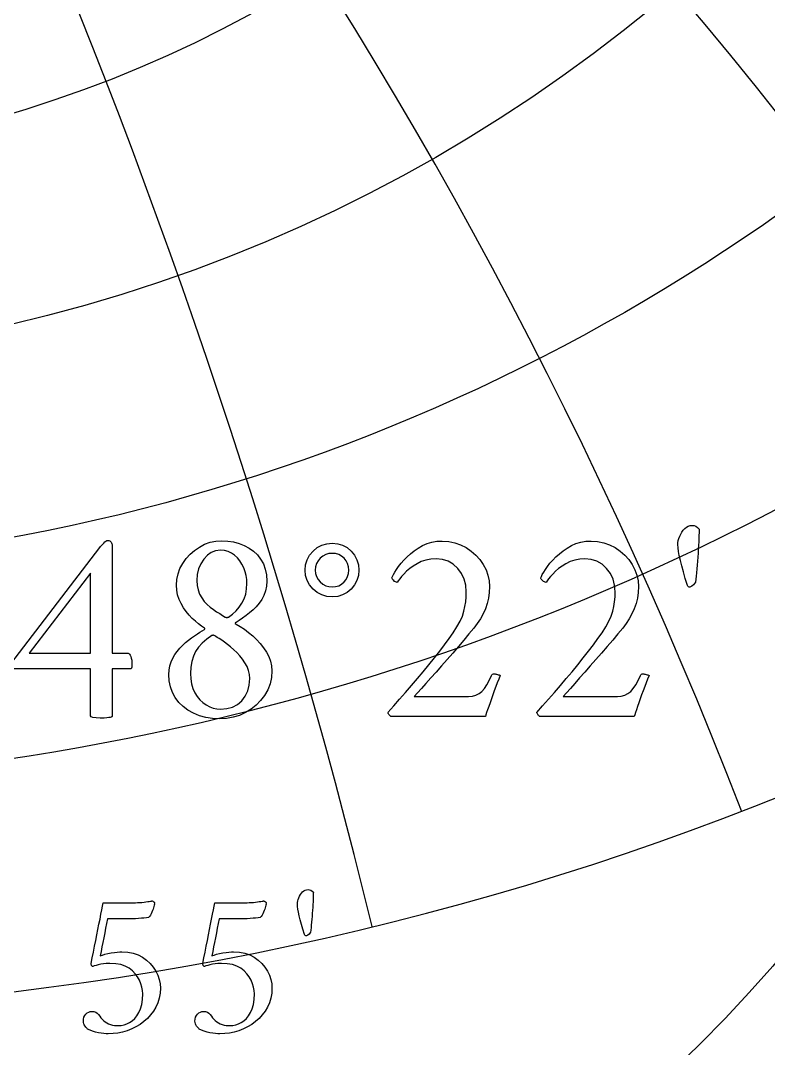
# Model space of a CAD drawing. Header units: millimetres. Extents: x -32.4 to 32.3, y -32.4 to 33.4.
# Drawn here: x 3.37 to 10.3, y -9.71 to -0.19 of the extents above; entities that cross this region are included whole.
import ezdxf

# ---------------------------------------------------------------- set-up
doc = ezdxf.new("R2010")
doc.units = ezdxf.units.MM
for name, color, linetype in [('CUT_OUTER', 1, 'Continuous'), ('ENGRAVE', 7, 'Continuous'), ('ENGRAVE_FINE', 8, 'Continuous'), ('TEXT', 5, 'Continuous')]:
    doc.layers.add(name, color=color, linetype=linetype)

msp = doc.modelspace()

# ---------------------------------------------------------------- linework, layer by layer
at = {"layer": 'CUT_OUTER'}
msp.add_arc((-0.0002, -0.0001), 32.35, 127.26523, 87.73645, dxfattribs=at)
at = {"layer": 'ENGRAVE'}
for centre, radius in [((0, 0), 31.9), ((0, 12.734), 18.0113), ((0, 11.1213), 14.4971), ((0, 9.979), 11.5063), ((0, 0), 20.8814), ((0, 0), 13.6687)]:
    msp.add_circle(centre, radius, dxfattribs=at)
for centre, radius, start, end in [((0, 15.0618), 22.3266, 154.24194, 25.75806), ((0, 18.5611), 27.9383, 185.94684, 354.05316), ((13.581, 23.5229), 34.2608, 262.0752, 301.29367)]:
    msp.add_arc(centre, radius, start, end, dxfattribs=at)
at = {"layer": 'ENGRAVE_FINE'}
for centre, radius, start, end in [((117.3013, -23.4917), 121.4393, 153.491324, 173.233115), ((117.3013, -23.4917), 121.4393, 153.491324, 173.233115), ((-54.4397, -23.4917), 62.8616, 13.722538, 53.435795), ((-54.4397, -23.4917), 62.8616, 13.722538, 53.435795), ((54.4397, -23.4917), 62.8616, 126.564205, 166.277462), ((54.4397, -23.4917), 62.8616, 126.564205, 166.277462), ((-31.4308, -23.4917), 44.4499, 21.07434, 81.04397), ((-31.4308, -23.4917), 44.4499, 21.07434, 81.04397), ((31.4308, -23.4917), 44.4499, 98.95603, 158.92566), ((31.4308, -23.4917), 44.4499, 98.95603, 158.92566), ((-18.1466, -23.4917), 36.2932, 29.07003, 104.2478), ((-18.1466, -23.4917), 36.2932, 29.07003, 104.2478), ((18.1466, -23.4917), 36.2932, 75.7522, 150.92997), ((18.1466, -23.4917), 36.2932, 75.7522, 150.92997), ((-8.4219, -23.4917), 32.5396, 38.02608, 119.32449), ((-8.4219, -23.4917), 32.5396, 38.02608, 119.32449), ((8.4219, -23.4917), 32.5396, 60.67551, 141.97392), ((8.4219, -23.4917), 32.5396, 60.67551, 141.97392), ((0, 31.6445), 45.3003, 225.24349, 314.75651)]:
    msp.add_arc(centre, radius, start, end, dxfattribs=at)
at = {"layer": 'TEXT'}
for points in [[(9.5894, -4.8635), (9.608, -4.8656), (9.625, -4.872), (9.6404, -4.8825), (9.6541, -4.8972), (9.654, -4.9124), (9.6535, -4.9319), (9.6527, -4.9557), (9.6515, -4.984), (9.6501, -5.0153), (9.6483, -5.0484), (9.6462, -5.0833), (9.6438, -5.12), (9.6411, -5.1574), (9.6383, -5.1945), (9.6353, -5.2312), (9.6321, -5.2676), (9.629, -5.3024), (9.626, -5.3343), (9.6231, -5.3633), (9.6205, -5.3894), (9.6124, -5.403), (9.601, -5.4153), (9.5865, -5.4263), (9.5687, -5.436), (9.5614, -5.435), (9.5551, -5.4321), (9.5497, -5.4273), (9.5453, -5.4205), (9.5257, -5.3545), (9.5084, -5.2939), (9.4934, -5.2386), (9.4806, -5.1886), (9.4704, -5.144), (9.4631, -5.1048), (9.4587, -5.0709), (9.4573, -5.0423), (9.4583, -5.0238), (9.4615, -5.0047), (9.4667, -4.985), (9.4741, -4.9646), (9.4833, -4.9446), (9.4942, -4.926), (9.5066, -4.909), (9.5207, -4.8933), (9.5362, -4.8803), (9.5528, -4.871), (9.5705, -4.8654), (9.5894, -4.8635)], [(5.235, -5.006), (5.2908, -5.0088), (5.3442, -5.017), (5.3951, -5.0308), (5.4436, -5.05), (5.4885, -5.0745), (5.5287, -5.1038), (5.5643, -5.138), (5.5951, -5.177), (5.62, -5.2207), (5.6378, -5.2689), (5.6485, -5.3217), (5.6521, -5.379), (5.6492, -5.4266), (5.6404, -5.471), (5.6259, -5.5121), (5.6055, -5.55), (5.5809, -5.5849), (5.554, -5.6173), (5.5246, -5.6471), (5.4928, -5.6743), (5.4602, -5.6992), (5.4283, -5.7222), (5.3973, -5.7433), (5.3671, -5.7624), (5.3603, -5.7653), (5.3581, -5.7689), (5.3603, -5.7731), (5.3671, -5.7779), (5.4059, -5.8003), (5.4445, -5.8258), (5.483, -5.8547), (5.5213, -5.8867), (5.5579, -5.9214), (5.5912, -5.958), (5.6213, -5.9965), (5.6482, -6.037), (5.6703, -6.0789), (5.6861, -6.1218), (5.6956, -6.1657), (5.6987, -6.2105), (5.6945, -6.2724), (5.6819, -6.331), (5.6608, -6.3863), (5.6314, -6.4385), (5.595, -6.4863), (5.5533, -6.5288), (5.5063, -6.566), (5.4539, -6.5978), (5.3978, -6.6233), (5.3396, -6.6415), (5.2793, -6.6524), (5.2169, -6.656), (5.1501, -6.6528), (5.0871, -6.6431), (5.0277, -6.6269), (4.9721, -6.6042), (4.9214, -6.5757), (4.8766, -6.5421), (4.8378, -6.5032), (4.805, -6.4592), (4.779, -6.4108), (4.7604, -6.3588), (4.7492, -6.3033), (4.7455, -6.2442), (4.7477, -6.2037), (4.7545, -6.1652), (4.7659, -6.1286), (4.7817, -6.0939), (4.801, -6.0612), (4.8225, -6.0305), (4.8463, -6.0017), (4.8724, -5.9748), (4.8997, -5.9499), (4.9271, -5.9269), (4.9547, -5.9058), (4.9825, -5.8867), (5.0091, -5.8694), (5.0333, -5.8537), (5.0551, -5.8396), (5.0744, -5.8271), (5.0783, -5.8234), (5.0796, -5.82), (5.0783, -5.8169), (5.0744, -5.8142), (5.048, -5.797), (5.0204, -5.7763), (4.9916, -5.7523), (4.9618, -5.7248), (4.9325, -5.6945), (4.9054, -5.6617), (4.8807, -5.6265), (4.8582, -5.5888), (4.8395, -5.549), (4.8261, -5.5072), (4.8181, -5.4635), (4.8154, -5.4179), (4.8191, -5.3644), (4.83, -5.313), (4.8482, -5.2634), (4.8737, -5.2158), (4.9052, -5.1714), (4.9414, -5.1313), (4.9822, -5.0956), (5.0278, -5.0643), (5.0767, -5.0388), (5.1275, -5.0206), (5.1803, -5.0097), (5.235, -5.006)], [(6.007, -5.278), (6.0116, -5.2281), (6.0254, -5.1822), (6.0485, -5.1401), (6.0808, -5.1019), (6.1196, -5.0701), (6.1621, -5.0475), (6.2083, -5.0339), (6.2582, -5.0293), (6.308, -5.0339), (6.3537, -5.0475), (6.3954, -5.0701), (6.4331, -5.1019), (6.4642, -5.1401), (6.4865, -5.1822), (6.4998, -5.2281), (6.5043, -5.278), (6.4998, -5.3279), (6.4865, -5.3738), (6.4642, -5.4159), (6.4331, -5.4541), (6.3954, -5.4859), (6.3537, -5.5085), (6.308, -5.5221), (6.2582, -5.5267), (6.2083, -5.5221), (6.1621, -5.5085), (6.1196, -5.4859), (6.0808, -5.4541), (6.0485, -5.4159), (6.0254, -5.3738), (6.0116, -5.3279), (6.007, -5.278)], [(7.8124, -6.2545), (7.7993, -6.2867), (7.7859, -6.3209), (7.7721, -6.3573), (7.758, -6.3957), (7.7441, -6.4345), (7.7308, -6.4718), (7.7182, -6.5077), (7.7062, -6.5421), (7.6955, -6.573), (7.6868, -6.5984), (7.68, -6.6183), (7.6751, -6.6327), (6.7996, -6.6327), (6.7956, -6.6297), (6.7915, -6.6259), (6.7872, -6.6213), (6.7828, -6.6159), (6.7788, -6.6103), (6.776, -6.6052), (6.7743, -6.6006), (6.7737, -6.5965), (6.8271, -6.5362), (6.8812, -6.4747), (6.9359, -6.4119), (6.9913, -6.3478), (7.0463, -6.2832), (7.1001, -6.2189), (7.1525, -6.155), (7.2037, -6.0914), (7.2524, -6.0292), (7.2976, -5.9696), (7.3392, -5.9126), (7.3772, -5.8582), (7.4126, -5.803), (7.441, -5.7514), (7.4625, -5.7033), (7.477, -5.6588), (7.4866, -5.6155), (7.4935, -5.5714), (7.4976, -5.5262), (7.499, -5.48), (7.494, -5.4179), (7.4792, -5.3609), (7.4545, -5.3091), (7.42, -5.2625), (7.3778, -5.2239), (7.3303, -5.1964), (7.2774, -5.1799), (7.2192, -5.1744), (7.1703, -5.1771), (7.1247, -5.1854), (7.0823, -5.1992), (7.0431, -5.2184), (7.0073, -5.2409), (6.9751, -5.2644), (6.9464, -5.2888), (6.9213, -5.3143), (6.9, -5.3385), (6.8825, -5.3596), (6.8689, -5.3774), (6.8592, -5.392), (6.8513, -5.3909), (6.8433, -5.3878), (6.8351, -5.3825), (6.8268, -5.3751), (6.8194, -5.3673), (6.8142, -5.3606), (6.811, -5.355), (6.81, -5.3505), (6.8155, -5.3368), (6.8245, -5.3191), (6.8369, -5.2973), (6.8527, -5.2715), (6.8719, -5.2434), (6.8945, -5.2145), (6.9205, -5.1851), (6.9498, -5.155), (6.9821, -5.1257), (7.0169, -5.0986), (7.054, -5.0738), (7.0936, -5.0513), (7.1356, -5.0326), (7.1801, -5.0193), (7.2269, -5.0113), (7.2762, -5.0086), (7.3357, -5.0124), (7.3925, -5.0238), (7.4464, -5.0428), (7.4977, -5.0695), (7.545, -5.1021), (7.5871, -5.1391), (7.624, -5.1805), (7.6557, -5.2262), (7.6812, -5.2749), (7.6994, -5.3253), (7.7103, -5.3772), (7.714, -5.4308), (7.7116, -5.4844), (7.7043, -5.5364), (7.6921, -5.5867), (7.6751, -5.6355), (7.6539, -5.6826), (7.6291, -5.7281), (7.6008, -5.7719), (7.5689, -5.8142), (7.5237, -5.8695), (7.476, -5.9265), (7.4259, -5.9854), (7.3734, -6.046), (7.3203, -6.1066), (7.2688, -6.1652), (7.2187, -6.2218), (7.17, -6.2766), (7.1245, -6.3276), (7.0839, -6.3734), (7.0481, -6.4138), (7.0172, -6.4488), (7.5197, -6.4488), (7.5556, -6.4458), (7.588, -6.4368), (7.6171, -6.4219), (7.6427, -6.4009), (7.6663, -6.3738), (7.689, -6.3404), (7.711, -6.3006), (7.7321, -6.2545), (7.7358, -6.2477), (7.7418, -6.2429), (7.7501, -6.24), (7.7606, -6.239), (7.7651, -6.2393), (7.771, -6.2403), (7.7781, -6.2419), (7.7865, -6.2442), (7.7949, -6.2468), (7.8021, -6.2494), (7.8079, -6.252), (7.8124, -6.2545)], [(9.1905, -6.2545), (9.1774, -6.2867), (9.1639, -6.3209), (9.1502, -6.3573), (9.1361, -6.3957), (9.1221, -6.4345), (9.1089, -6.4718), (9.0962, -6.5077), (9.0843, -6.5421), (9.0736, -6.573), (9.0648, -6.5984), (9.058, -6.6183), (9.0532, -6.6327), (8.1776, -6.6327), (8.1737, -6.6297), (8.1696, -6.6259), (8.1653, -6.6213), (8.1608, -6.6159), (8.1568, -6.6103), (8.154, -6.6052), (8.1523, -6.6006), (8.1517, -6.5965), (8.2052, -6.5362), (8.2592, -6.4747), (8.314, -6.4119), (8.3693, -6.3478), (8.4244, -6.2832), (8.4781, -6.2189), (8.5306, -6.155), (8.5817, -6.0914), (8.6305, -6.0292), (8.6756, -5.9696), (8.7172, -5.9126), (8.7553, -5.8582), (8.7907, -5.803), (8.8191, -5.7514), (8.8405, -5.7033), (8.855, -5.6588), (8.8647, -5.6155), (8.8715, -5.5714), (8.8757, -5.5262), (8.877, -5.48), (8.8721, -5.4179), (8.8573, -5.3609), (8.8326, -5.3091), (8.798, -5.2625), (8.7559, -5.2239), (8.7083, -5.1964), (8.6555, -5.1799), (8.5973, -5.1744), (8.5484, -5.1771), (8.5027, -5.1854), (8.4603, -5.1992), (8.4211, -5.2184), (8.3854, -5.2409), (8.3531, -5.2644), (8.3245, -5.2888), (8.2994, -5.3143), (8.278, -5.3385), (8.2605, -5.3596), (8.2469, -5.3774), (8.2372, -5.392), (8.2294, -5.3909), (8.2214, -5.3878), (8.2132, -5.3825), (8.2048, -5.3751), (8.1975, -5.3673), (8.1922, -5.3606), (8.1891, -5.355), (8.188, -5.3505), (8.1936, -5.3368), (8.2026, -5.3191), (8.215, -5.2973), (8.2307, -5.2715), (8.2499, -5.2434), (8.2725, -5.2145), (8.2985, -5.1851), (8.3279, -5.155), (8.3602, -5.1257), (8.3949, -5.0986), (8.4321, -5.0738), (8.4716, -5.0513), (8.5137, -5.0326), (8.5581, -5.0193), (8.605, -5.0113), (8.6543, -5.0086), (8.7138, -5.0124), (8.7705, -5.0238), (8.8245, -5.0428), (8.8757, -5.0695), (8.923, -5.1021), (8.9651, -5.1391), (9.002, -5.1805), (9.0337, -5.2262), (9.0592, -5.2749), (9.0775, -5.3253), (9.0884, -5.3772), (9.092, -5.4308), (9.0896, -5.4844), (9.0823, -5.5364), (9.0702, -5.5867), (9.0532, -5.6355), (9.032, -5.6826), (9.0072, -5.7281), (8.9789, -5.7719), (8.947, -5.8142), (8.9017, -5.8695), (8.854, -5.9265), (8.8039, -5.9854), (8.7514, -6.046), (8.6984, -6.1066), (8.6468, -6.1652), (8.5967, -6.2218), (8.5481, -6.2766), (8.5026, -6.3276), (8.4619, -6.3734), (8.4262, -6.4138), (8.3952, -6.4488), (8.8978, -6.4488), (8.9336, -6.4458), (8.9661, -6.4368), (8.9951, -6.4219), (9.0208, -6.4009), (9.0444, -6.3738), (9.0671, -6.3404), (9.089, -6.3006), (9.1102, -6.2545), (9.1139, -6.2477), (9.1199, -6.2429), (9.1281, -6.24), (9.1387, -6.239), (9.1432, -6.2393), (9.149, -6.2403), (9.1561, -6.2419), (9.1646, -6.2442), (9.173, -6.2468), (9.1801, -6.2494), (9.1859, -6.252), (9.1905, -6.2545)], [(5.2221, -5.0941), (5.1785, -5.0993), (5.1382, -5.1148), (5.1014, -5.1407), (5.068, -5.177), (5.0402, -5.2204), (5.0204, -5.2676), (5.0085, -5.3188), (5.0045, -5.3738), (5.0073, -5.4199), (5.0158, -5.4622), (5.03, -5.5008), (5.0498, -5.5357), (5.0736, -5.5672), (5.0994, -5.5956), (5.1273, -5.621), (5.1573, -5.6432), (5.1874, -5.6631), (5.2156, -5.6814), (5.2418, -5.6981), (5.2661, -5.7132), (5.269, -5.7143), (5.2726, -5.7151), (5.2768, -5.7156), (5.2817, -5.7158), (5.2828, -5.7158), (5.2836, -5.7158), (5.2841, -5.7158), (5.2843, -5.7158), (5.288, -5.7156), (5.2914, -5.7151), (5.2945, -5.7143), (5.2972, -5.7132), (5.3341, -5.6856), (5.3671, -5.6549), (5.3963, -5.6209), (5.4215, -5.5837), (5.4419, -5.5432), (5.4565, -5.4995), (5.4653, -5.4525), (5.4682, -5.4023), (5.4663, -5.3651), (5.4607, -5.3285), (5.4514, -5.2926), (5.4384, -5.2573), (5.4219, -5.2238), (5.4024, -5.1932), (5.3799, -5.1655), (5.3542, -5.1407), (5.3255, -5.1203), (5.294, -5.1057), (5.2595, -5.097), (5.2221, -5.0941)], [(6.1002, -5.278), (6.1031, -5.3092), (6.1119, -5.3379), (6.1264, -5.3642), (6.1468, -5.3881), (6.1713, -5.4079), (6.198, -5.4221), (6.227, -5.4306), (6.2582, -5.4334), (6.2893, -5.4306), (6.3178, -5.4221), (6.3437, -5.4079), (6.367, -5.3881), (6.3863, -5.3642), (6.4, -5.3379), (6.4083, -5.3092), (6.411, -5.278), (6.4083, -5.2468), (6.4, -5.2181), (6.3863, -5.1918), (6.367, -5.1679), (6.3437, -5.1481), (6.3178, -5.1339), (6.2893, -5.1254), (6.2582, -5.1226), (6.227, -5.1254), (6.198, -5.1339), (6.1713, -5.1481), (6.1468, -5.1679), (6.1264, -5.1918), (6.1119, -5.2181), (6.1031, -5.2468), (6.1002, -5.278)], [(4.0202, -5.3065), (3.4529, -6.0473), (4.0202, -6.0473)], [(5.2221, -6.5654), (5.2811, -6.5605), (5.3338, -6.546), (5.3802, -6.5217), (5.4202, -6.4877), (5.4525, -6.4457), (5.4756, -6.3977), (5.4895, -6.3434), (5.4941, -6.283), (5.4913, -6.2448), (5.4831, -6.2076), (5.4693, -6.1716), (5.45, -6.1367), (5.427, -6.1033), (5.4021, -6.0719), (5.3752, -6.0425), (5.3464, -6.0149), (5.3171, -5.9896), (5.2888, -5.9667), (5.2614, -5.9462), (5.235, -5.9282), (5.2116, -5.9129), (5.1929, -5.901), (5.1792, -5.8922), (5.1703, -5.8867), (5.1654, -5.8845), (5.1612, -5.8828), (5.1577, -5.8819), (5.1547, -5.8815), (5.1512, -5.8817), (5.1483, -5.8822), (5.146, -5.883), (5.1444, -5.8841), (5.0961, -5.9176), (5.0547, -5.9534), (5.0203, -5.9915), (4.9928, -6.0318), (4.9719, -6.0757), (4.9569, -6.1244), (4.9479, -6.178), (4.9449, -6.2364), (4.9475, -6.2864), (4.9553, -6.3326), (4.9682, -6.3751), (4.9864, -6.4139), (5.0085, -6.4486), (5.0333, -6.4789), (5.0609, -6.5049), (5.0913, -6.5265), (5.1233, -6.5435), (5.1557, -6.5557), (5.1887, -6.563), (5.2221, -6.5654)], [(6.0342, -8.2368), (6.0481, -8.2384), (6.0609, -8.2431), (6.0724, -8.251), (6.0827, -8.262), (6.0826, -8.2734), (6.0822, -8.288), (6.0816, -8.3059), (6.0808, -8.3271), (6.0797, -8.3506), (6.0784, -8.3755), (6.0768, -8.4016), (6.075, -8.4291), (6.073, -8.4572), (6.0708, -8.485), (6.0686, -8.5125), (6.0662, -8.5399), (6.0638, -8.566), (6.0616, -8.5899), (6.0595, -8.6116), (6.0575, -8.6312), (6.0514, -8.6414), (6.0429, -8.6506), (6.032, -8.6589), (6.0186, -8.6661), (6.0132, -8.6654), (6.0084, -8.6632), (6.0044, -8.6596), (6.0011, -8.6545), (5.9864, -8.605), (5.9734, -8.5595), (5.9622, -8.5181), (5.9526, -8.4806), (5.9449, -8.4472), (5.9394, -8.4177), (5.9362, -8.3923), (5.9351, -8.3708), (5.9359, -8.357), (5.9382, -8.3427), (5.9422, -8.3279), (5.9477, -8.3126), (5.9546, -8.2976), (5.9628, -8.2837), (5.9721, -8.2709), (5.9827, -8.2591), (5.9943, -8.2494), (6.0067, -8.2424), (6.02, -8.2382), (6.0342, -8.2368)], [(4.3109, -8.8138), (4.3652, -8.8169), (4.4151, -8.8264), (4.4608, -8.8422), (4.5023, -8.8643), (4.5394, -8.8912), (4.572, -8.9214), (4.6001, -8.9548), (4.6237, -8.9915), (4.6424, -9.0302), (4.6558, -9.0695), (4.6638, -9.1094), (4.6665, -9.1499), (4.6639, -9.1973), (4.656, -9.2424), (4.643, -9.2852), (4.6247, -9.3257), (4.6021, -9.3636), (4.5761, -9.3986), (4.5467, -9.4306), (4.514, -9.4597), (4.4784, -9.4858), (4.4409, -9.5086), (4.4012, -9.528), (4.3595, -9.5443), (4.3165, -9.557), (4.2731, -9.5661), (4.2291, -9.5716), (4.1847, -9.5734), (4.1651, -9.5727), (4.1431, -9.5707), (4.1189, -9.5674), (4.0924, -9.5627), (4.0654, -9.5566), (4.0397, -9.5489), (4.0153, -9.5396), (3.9923, -9.5287), (3.988, -9.5248), (3.9826, -9.519), (3.9763, -9.5112), (3.969, -9.5015), (3.9622, -9.4907), (3.9574, -9.4797), (3.9545, -9.4684), (3.9535, -9.4568), (3.955, -9.4374), (3.9596, -9.4199), (3.9671, -9.4044), (3.9778, -9.3908), (3.9903, -9.3797), (4.0037, -9.3718), (4.018, -9.3671), (4.0331, -9.3655), (4.0515, -9.3674), (4.0679, -9.3731), (4.0821, -9.3825), (4.0943, -9.3956), (4.1056, -9.4103), (4.1169, -9.4241), (4.1284, -9.437), (4.14, -9.4491), (4.1543, -9.4616), (4.1699, -9.4721), (4.1868, -9.4806), (4.2051, -9.4869), (4.2239, -9.4916), (4.2427, -9.495), (4.2613, -9.497), (4.2799, -9.4976), (4.3052, -9.4959), (4.3306, -9.4906), (4.3562, -9.4818), (4.3819, -9.4695), (4.4066, -9.4531), (4.4292, -9.4321), (4.4498, -9.4064), (4.4683, -9.3762), (4.4836, -9.3409), (4.4945, -9.3002), (4.5011, -9.254), (4.5033, -9.2023), (4.5014, -9.1719), (4.4957, -9.1409), (4.4863, -9.1093), (4.4732, -9.077), (4.4559, -9.0457), (4.4341, -9.0168), (4.4078, -8.9903), (4.377, -8.9663), (4.3412, -8.9463), (4.2998, -8.9321), (4.2528, -8.9235), (4.2002, -8.9206), (4.1833, -8.9212), (4.1638, -8.9228), (4.1416, -8.9256), (4.1167, -8.9294), (4.0923, -8.9339), (4.0715, -8.9389), (4.0544, -8.9441), (4.0409, -8.9498), (4.038, -8.9492), (4.0353, -8.9476), (4.0327, -8.9449), (4.0302, -8.941), (4.0281, -8.9366), (4.0266, -8.9321), (4.0257, -8.9274), (4.0254, -8.9226), (4.036, -8.8692), (4.0467, -8.8157), (4.0574, -8.7623), (4.0681, -8.7089), (4.0786, -8.6564), (4.0887, -8.6057), (4.0985, -8.5568), (4.1079, -8.5097), (4.1166, -8.4657), (4.1242, -8.426), (4.1307, -8.3905), (4.1361, -8.3592), (4.4159, -8.3592), (4.4354, -8.3589), (4.4552, -8.3582), (4.4752, -8.357), (4.4955, -8.3553), (4.5151, -8.3533), (4.5329, -8.3512), (4.5491, -8.3489), (4.5635, -8.3466), (4.5754, -8.3444), (4.5839, -8.3429), (4.589, -8.342), (4.5907, -8.3417), (4.5954, -8.3445), (4.5997, -8.347), (4.6036, -8.3493), (4.6072, -8.3514), (4.6102, -8.3536), (4.6123, -8.3563), (4.6136, -8.3594), (4.614, -8.3631), (4.6136, -8.3671), (4.6123, -8.3735), (4.6102, -8.3822), (4.6072, -8.3932), (4.6034, -8.4056), (4.599, -8.4187), (4.5937, -8.4323), (4.5878, -8.4466), (4.5812, -8.4607), (4.5739, -8.4738), (4.5661, -8.4859), (4.5577, -8.4971), (4.5373, -8.4991), (4.5149, -8.501), (4.4906, -8.5029), (4.4644, -8.5049), (4.436, -8.5066), (4.4052, -8.5078), (4.3719, -8.5085), (4.3362, -8.5088), (4.1769, -8.5088), (4.1682, -8.5517), (4.1597, -8.595), (4.1512, -8.6386), (4.1429, -8.6827), (4.1346, -8.7263), (4.1261, -8.7689), (4.1176, -8.8103), (4.1089, -8.8507), (4.1298, -8.8432), (4.1538, -8.8364), (4.1808, -8.8301), (4.2109, -8.8245), (4.2408, -8.8198), (4.2675, -8.8165), (4.2908, -8.8145), (4.3109, -8.8138)], [(5.3445, -8.8138), (5.3987, -8.8169), (5.4487, -8.8264), (5.4944, -8.8422), (5.5358, -8.8643), (5.5729, -8.8912), (5.6055, -8.9214), (5.6336, -8.9548), (5.6573, -8.9915), (5.676, -9.0302), (5.6893, -9.0695), (5.6973, -9.1094), (5.7, -9.1499), (5.6974, -9.1973), (5.6896, -9.2424), (5.6765, -9.2852), (5.6582, -9.3257), (5.6357, -9.3636), (5.6097, -9.3986), (5.5803, -9.4306), (5.5475, -9.4597), (5.512, -9.4858), (5.4744, -9.5086), (5.4348, -9.528), (5.3931, -9.5443), (5.3501, -9.557), (5.3066, -9.5661), (5.2626, -9.5716), (5.2182, -9.5734), (5.1986, -9.5727), (5.1767, -9.5707), (5.1525, -9.5674), (5.1259, -9.5627), (5.0989, -9.5566), (5.0732, -9.5489), (5.0489, -9.5396), (5.0259, -9.5287), (5.0215, -9.5248), (5.0162, -9.519), (5.0098, -9.5112), (5.0026, -9.5015), (4.9958, -9.4907), (4.9909, -9.4797), (4.988, -9.4684), (4.987, -9.4568), (4.9885, -9.4374), (4.9931, -9.4199), (5.0007, -9.4044), (5.0113, -9.3908), (5.0239, -9.3797), (5.0373, -9.3718), (5.0516, -9.3671), (5.0667, -9.3655), (5.0851, -9.3674), (5.1014, -9.3731), (5.1157, -9.3825), (5.1279, -9.3956), (5.1391, -9.4103), (5.1505, -9.4241), (5.1619, -9.437), (5.1735, -9.4491), (5.1878, -9.4616), (5.2034, -9.4721), (5.2203, -9.4806), (5.2386, -9.4869), (5.2575, -9.4916), (5.2762, -9.495), (5.2949, -9.497), (5.3134, -9.4976), (5.3387, -9.4959), (5.3642, -9.4906), (5.3897, -9.4818), (5.4154, -9.4695), (5.4401, -9.4531), (5.4627, -9.4321), (5.4833, -9.4064), (5.5018, -9.3762), (5.5171, -9.3409), (5.5281, -9.3002), (5.5346, -9.254), (5.5368, -9.2023), (5.5349, -9.1719), (5.5293, -9.1409), (5.5199, -9.1093), (5.5067, -9.077), (5.4894, -9.0457), (5.4676, -9.0168), (5.4413, -8.9903), (5.4105, -8.9663), (5.3747, -8.9463), (5.3333, -8.9321), (5.2863, -8.9235), (5.2337, -8.9206), (5.2169, -8.9212), (5.1973, -8.9228), (5.1751, -8.9256), (5.1502, -8.9294), (5.1258, -8.9339), (5.105, -8.9389), (5.0879, -8.9441), (5.0744, -8.9498), (5.0716, -8.9492), (5.0689, -8.9476), (5.0662, -8.9449), (5.0638, -8.941), (5.0616, -8.9366), (5.0601, -8.9321), (5.0592, -8.9274), (5.0589, -8.9226), (5.0696, -8.8692), (5.0803, -8.8157), (5.091, -8.7623), (5.1016, -8.7089), (5.1121, -8.6564), (5.1223, -8.6057), (5.1321, -8.5568), (5.1415, -8.5097), (5.1501, -8.4657), (5.1577, -8.426), (5.1642, -8.3905), (5.1696, -8.3592), (5.4494, -8.3592), (5.4689, -8.3589), (5.4887, -8.3582), (5.5088, -8.357), (5.529, -8.3553), (5.5486, -8.3533), (5.5664, -8.3512), (5.5826, -8.3489), (5.597, -8.3466), (5.6089, -8.3444), (5.6174, -8.3429), (5.6225, -8.342), (5.6242, -8.3417), (5.6289, -8.3445), (5.6332, -8.347), (5.6372, -8.3493), (5.6408, -8.3514), (5.6437, -8.3536), (5.6459, -8.3563), (5.6471, -8.3594), (5.6476, -8.3631), (5.6471, -8.3671), (5.6459, -8.3735), (5.6437, -8.3822), (5.6408, -8.3932), (5.637, -8.4056), (5.6325, -8.4187), (5.6273, -8.4323), (5.6213, -8.4466), (5.6147, -8.4607), (5.6075, -8.4738), (5.5997, -8.4859), (5.5912, -8.4971), (5.5708, -8.4991), (5.5485, -8.501), (5.5242, -8.5029), (5.498, -8.5049), (5.4695, -8.5066), (5.4387, -8.5078), (5.4054, -8.5085), (5.3697, -8.5088), (5.2104, -8.5088), (5.2018, -8.5517), (5.1932, -8.595), (5.1848, -8.6386), (5.1764, -8.6827), (5.1681, -8.7263), (5.1597, -8.7689), (5.1511, -8.8103), (5.1424, -8.8507), (5.1634, -8.8432), (5.1874, -8.8364), (5.2144, -8.8301), (5.2444, -8.8245), (5.2744, -8.8198), (5.301, -8.8165), (5.3244, -8.8145), (5.3445, -8.8138)]]:
    msp.add_lwpolyline(points, close=True, dxfattribs=at)
msp.add_lwpolyline([(3.2819, -6.1458), (4.1057, -5.0682), (4.1128, -5.0598), (4.1212, -5.0504), (4.1309, -5.0398), (4.1419, -5.028), (4.1531, -5.0173), (4.1633, -5.0096), (4.1725, -5.005), (4.1808, -5.0034), (4.1808, -5.0034), (4.1904, -5.0044), (4.1986, -5.0073), (4.2053, -5.0122), (4.2106, -5.019), (4.2145, -5.0267), (4.2174, -5.0345), (4.2191, -5.0423), (4.2196, -5.05), (4.2196, -6.0473), (4.3699, -6.0473), (4.3762, -6.0493), (4.3822, -6.0551), (4.3878, -6.0648), (4.3932, -6.0784), (4.3977, -6.0946), (4.401, -6.1121), (4.4029, -6.1309), (4.4035, -6.1509), (4.4031, -6.1642), (4.4016, -6.1755), (4.3992, -6.1849), (4.3958, -6.1924), (4.2196, -6.1924), (4.2196, -6.6353), (4.2186, -6.6357), (4.2154, -6.6369), (4.2102, -6.639), (4.2028, -6.6418), (4.1907, -6.6446), (4.1714, -6.6467), (4.1448, -6.6479), (4.1108, -6.6483), (4.0712, -6.647), (4.0428, -6.6431), (4.0258, -6.6366), (4.0202, -6.6276), (4.0202, -6.1924), (3.3078, -6.1924)], dxfattribs=at)

doc.saveas('drawing.dxf')
